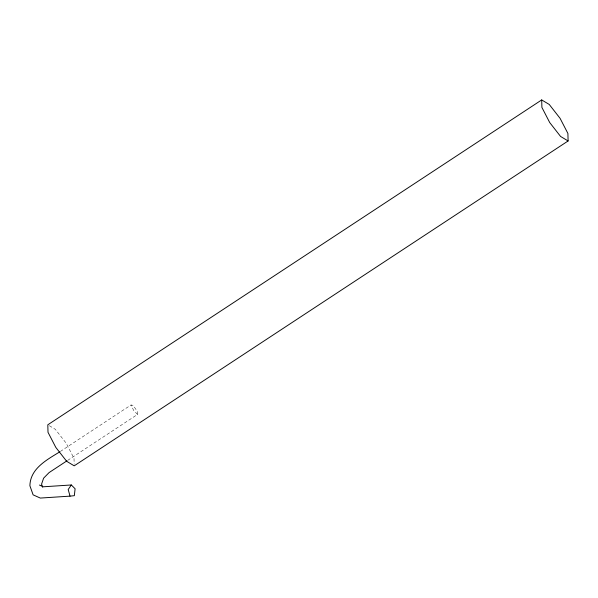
<?xml version="1.0" encoding="UTF-8"?>
<svg xmlns="http://www.w3.org/2000/svg" width="598" height="598" viewBox="0 0 598 598"><rect width="100%" height="100%" fill="white"/><g stroke="black" fill="none" stroke-linecap="round" stroke-linejoin="round"><path stroke-width="0.45" stroke-dasharray="2.99 2.24" d="M60.316 451.483L131.022 404.995L133.115 405.324L137.159 411.147L137.562 414.421L67.724 460.333M49.313 425.701L55.345 429.327L66.199 443.215L74.01 458.345L74.167 464.168M137.562 414.421L133.765 410.617L131.022 404.995"/><path stroke-width="0.9" d="M71.312 484.971L68.187 489.523L70.056 496.138L74.331 495.675L75.109 488.775L71.312 484.971L43.318 486.787L39.438 485.045M541.698 99.933L47.81 424.797L48.004 432.287L55.816 447.409L66.67 461.305L74.204 465.835L568.1 140.964L567.906 133.474L560.094 118.352L549.241 104.456L541.698 99.933L541.9 107.423L549.712 122.545L560.565 136.441L568.1 140.964M59.538 451.991C46.711 459.922 30.259 468.563 29.9 485.763L33.114 494.852L40.298 498.067L70.056 496.138M66.946 460.841L49.103 472.577L43.617 478.161L41.561 484.126L42.675 487.273"/></g></svg>
